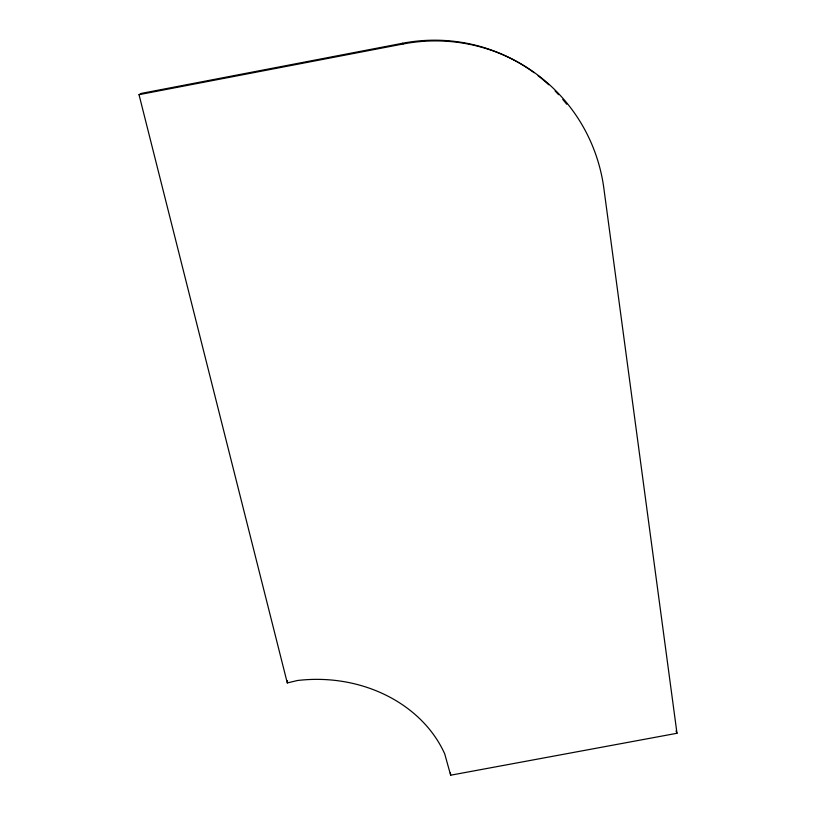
<?xml version="1.0" encoding="UTF-8"?>
<svg xmlns="http://www.w3.org/2000/svg" width="816" height="816" viewBox="0 0 816 816"><rect width="100%" height="100%" fill="white"/><g stroke="black" fill="none" stroke-linecap="round" stroke-linejoin="round"><path stroke-width="1.22" d="M287.293 682.941L139.016 94.676L141.525 93.361L402.686 43.238L403.145 43.982A172.411 170.809 -50.5 0 1 603.85 188.261L676.984 733.278L450.656 775.2L444.72 753.882A137.751 116.464 -1.1 0 0 297.442 680.513L287.293 682.941L287.528 680.697M139.016 94.676L403.145 43.982M676.015 730.952L676.984 733.278M450.381 772.752L450.656 775.2M538.121 75.745A170.595 169.034 -52.6 0 1 548.75 84.782M555.115 90.994A170.595 169.034 -52.6 0 1 558.593 94.676M562.765 99.409A170.595 169.034 -52.6 0 1 566.712 104.244M402.686 43.238A170.595 169.034 -52.6 0 1 534.103 72.706"/></g></svg>
